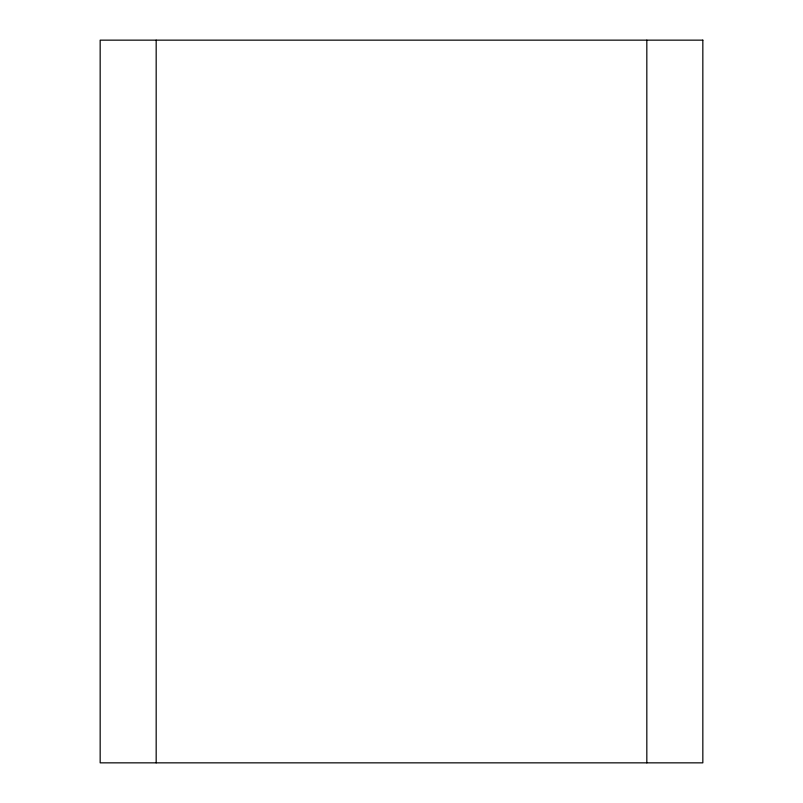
<?xml version="1.0" encoding="UTF-8"?>
<svg xmlns="http://www.w3.org/2000/svg" width="803" height="803" viewBox="0 0 803 803"><rect width="100%" height="100%" fill="white"/><g stroke="black" fill="none" stroke-linecap="round" stroke-linejoin="round"><path stroke-width="1.2" d="M646.827 40.15L646.827 762.85M156.173 40.15L156.173 762.85M702.836 40.15L100.164 40.15L100.164 762.85L702.836 762.85L702.836 40.15"/></g></svg>
